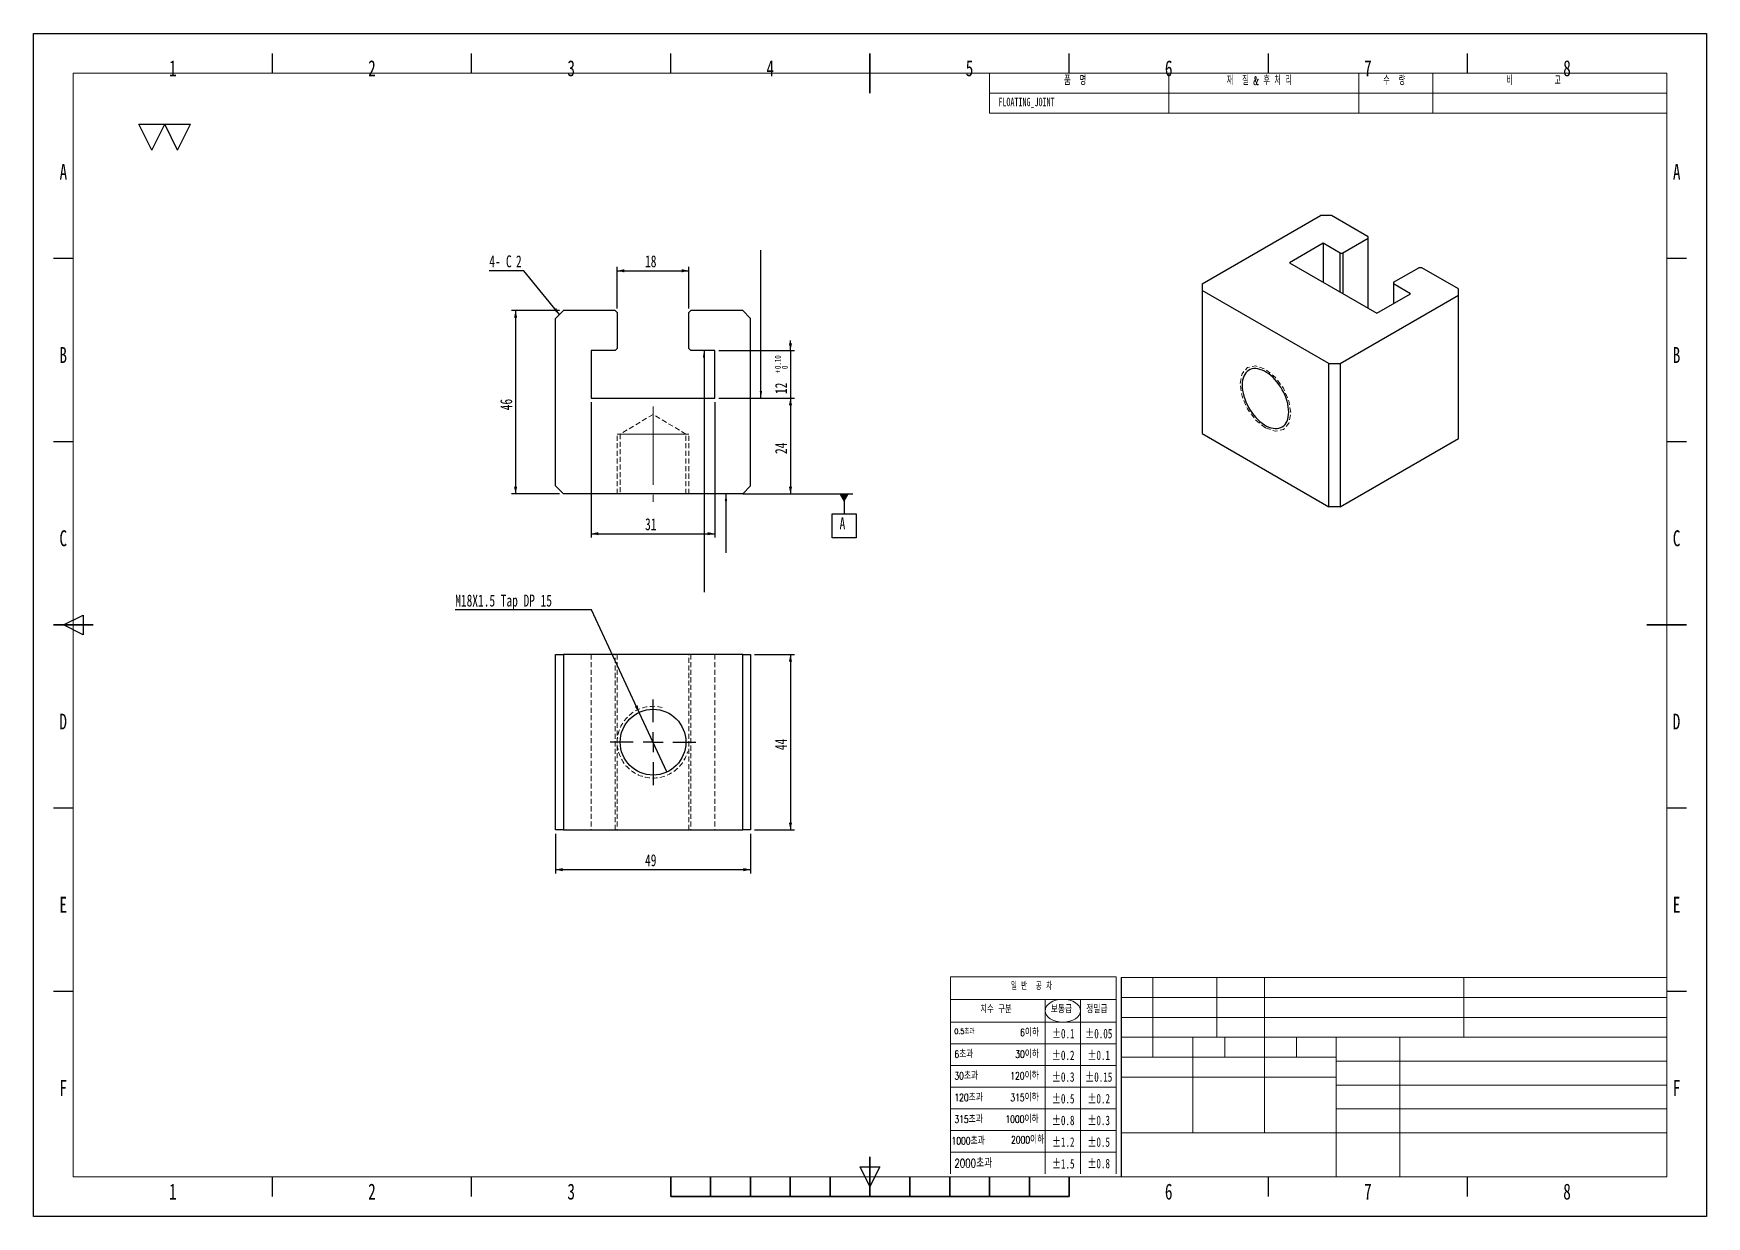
# Model space of a CAD drawing. Header units: millimetres. Extents: x 0 to 420, y 0 to 297.
import ezdxf
from ezdxf.enums import TextEntityAlignment as Align

# ---------------------------------------------------------------- set-up
doc = ezdxf.new("R2010")
doc.units = ezdxf.units.MM
for name, pattern in [('CENTER', [10.16, 6.35, -1.27, 1.27, -1.27]), ('CENTERX2', [20.32, 12.7, -2.54, 2.54, -2.54]), ('HIDDEN', [1.905, 1.27, -0.635])]:
    doc.linetypes.add(name, pattern=pattern)
for name, color, linetype in [('CEN', 6, 'CENTER'), ('DIM', 102, 'Continuous'), ('숨은선', 2, 'HIDDEN'), ('외형', 7, 'Continuous'), ('외형선', 7, 'Continuous'), ('일반', 7, 'Continuous'), ('치수선', 7, 'Continuous')]:
    doc.layers.add(name, color=color, linetype=linetype)
doc.styles.add('SLDTEXTSTYLE0', font='TXT', dxfattribs={"width": 0.633555})
doc.styles.add('SLDTEXTSTYLE1', font='TXT', dxfattribs={"width": 0.75, "bigfont": 'bigfont'})
doc.styles.add('SLDTEXTSTYLE14', font='TXT', dxfattribs={"width": 0.533333, "bigfont": 'bigfont'})
doc.styles.add('SLDTEXTSTYLE15', font='TXT', dxfattribs={"width": 0.6, "bigfont": 'bigfont'})
doc.styles.add('SLDTEXTSTYLE2', font='TXT', dxfattribs={"width": 0.625, "bigfont": 'bigfont'})
doc.styles.add('SLDTEXTSTYLE3', font='TXT', dxfattribs={"width": 0.7, "bigfont": 'bigfont'})
doc.styles.add('SLDTEXTSTYLE4', font='TXT', dxfattribs={"width": 0.7})
doc.dimstyles.new('SLDDIMSTYLE0', dxfattribs={"dimtxt": 3, "dimasz": 1.8, "dimexe": 0, "dimexo": 0.0625, "dimgap": 0.75, "dimtad": 0, "dimtih": 1, "dimtoh": 1, "dimdec": 6, "dimrnd": 1e-09, "dimzin": 12, "dimdsep": 46, "dimtxsty": 'SLDTEXTSTYLE4', "dimblk1": 'NONE', "dimsah": 1, "dimcen": 0, "dimadec": 0, "dimazin": 3, "dimtfac": 1, "dimtmove": 0, "dimatfit": 3, "dimldrblk": 'NONE', "dimfxl": 1, "dimfrac": 2, "dimtolj": 1, "dimtzin": 12, "dimarcsym": 0})
doc.dimstyles.new('SLDDIMSTYLE1', dxfattribs={"dimtxt": 3, "dimasz": 1.8, "dimexe": 0, "dimexo": 0.0625, "dimgap": 0.75, "dimtad": 3, "dimrnd": 1e-09, "dimzin": 12, "dimdsep": 46, "dimtxsty": 'SLDTEXTSTYLE4', "dimsah": 1, "dimcen": 0.09, "dimadec": 0, "dimazin": 3, "dimtfac": 1, "dimtofl": 0, "dimtmove": 0, "dimatfit": 3, "dimfxl": 1, "dimfrac": 2, "dimtolj": 1, "dimtzin": 12, "dimarcsym": 0})
doc.dimstyles.new('SLDDIMSTYLE2', dxfattribs={"dimtxt": 3, "dimasz": 1.8, "dimexe": 0, "dimexo": 0.0625, "dimgap": 0.75, "dimtad": 3, "dimrnd": 1e-09, "dimzin": 12, "dimdsep": 46, "dimtxsty": 'SLDTEXTSTYLE4', "dimsah": 1, "dimcen": 0.09, "dimadec": 0, "dimazin": 3, "dimtol": 1, "dimtp": 0.1, "dimtfac": 1, "dimtmove": 0, "dimatfit": 0, "dimfxl": 1, "dimfrac": 2, "dimtolj": 1, "dimtzin": 0, "dimarcsym": 0})
doc.dimstyles.new('SLDDIMSTYLE4', dxfattribs={"dimtxt": 0.18, "dimasz": 1.8, "dimexe": 0, "dimexo": 0.0625, "dimgap": 0, "dimtad": 0, "dimtih": 1, "dimtoh": 1, "dimdec": 0, "dimrnd": 1e-09, "dimzin": 0, "dimdsep": 46, "dimtxsty": 'Standard', "dimsah": 1, "dimcen": 0.09, "dimadec": 0, "dimazin": 0, "dimtfac": 1.8, "dimtdec": 0, "dimtofl": 0, "dimtmove": 0, "dimatfit": 3, "dimfxl": 1, "dimfrac": 2, "dimtolj": 1, "dimtzin": 0, "dimarcsym": 0})

# ---------------------------------------------------------------- blocks, each defined once
blk = doc.blocks.new('블록15')
at = {"color": 7, "linetype": 'Continuous', "lineweight": 18}
for p, q in [((0, 277), (0, 272)), ((45, 277), (45, 272)), ((92.68, 277), (92.68, 272)), ((111.27, 277), (111.27, 272)), ((0, 272), (170, 272)), ((0, 272), (0, 267)), ((45, 272), (45, 267)), ((92.68, 272), (92.68, 267)), ((111.27, 272), (111.27, 267)), ((0, 267), (170, 267)), ((33, 50), (170, 50)), ((41, 50), (41, 30)), ((57, 50), (57, 35)), ((69, 50), (69, 11)), ((119, 50), (119, 35)), ((33, 45), (170, 45)), ((33, 40), (170, 40)), ((33, 35), (170, 35)), ((51, 35), (51, 11)), ((59, 35), (59, 30)), ((77, 35), (77, 30)), ((87, 35), (87, 0)), ((103, 35), (103, 0)), ((33, 30), (87, 30)), ((87, 29), (170, 29)), ((33, 25), (87, 25)), ((87, 23), (170, 23)), ((87, 17), (170, 17)), ((33, 11), (170, 11))]:
    blk.add_line(p, q, dxfattribs=at)
at = {"layer": '외형'}
blk.add_line((33, 50), (33, 0), dxfattribs=at)
at = {"layer": '외형', "color": 7, "style": 'SLDTEXTSTYLE0', "width": 0.633555}
blk.add_attdef('AUTOATTR10', text='', height=2.12, dxfattribs=at).set_placement((105.37, 24.52), align=Align.BOTTOM_LEFT)
blk = doc.blocks.new('블록7')
at = {"color": 7, "linetype": 'Continuous', "lineweight": 18}
for p, q in [((10, 297), (0, 297)), ((0, 297), (0, 287)), ((420, 297), (410, 297)), ((420, 287), (420, 297)), ((0, 0), (0, 10)), ((420, 0), (420, 10)), ((0, 0), (10, 0)), ((420, 0), (410, 0))]:
    blk.add_line(p, q, dxfattribs=at)
at = {"color": 1, "linetype": 'Continuous', "lineweight": 25}
for p, q in [((0, 297), (420, 297)), ((0, 0), (0, 297)), ((420, 297), (420, 0)), ((60, 287), (60, 292)), ((110, 287), (110, 292)), ((160, 287), (160, 292)), ((260, 287), (260, 292)), ((310, 287), (310, 292)), ((360, 287), (360, 292)), ((10, 240.5), (5, 240.5)), ((415, 240.5), (410, 240.5)), ((10, 194.5), (5, 194.5)), ((415, 194.5), (410, 194.5)), ((7.5, 148.5), (12.5, 151)), ((12.5, 146), (7.5, 148.5)), ((12.5, 151), (12.5, 146)), ((10, 102.5), (5, 102.5)), ((415, 102.5), (410, 102.5)), ((10, 56.5), (5, 56.5)), ((415, 56.5), (410, 56.5)), ((60, 5), (60, 10)), ((110, 5), (110, 10)), ((210, 7.5), (207.5, 12.5)), ((207.5, 12.5), (212.5, 12.5)), ((212.5, 12.5), (210, 7.5)), ((310, 5), (310, 10)), ((360, 5), (360, 10)), ((420, 0), (0, 0))]:
    blk.add_line(p, q, dxfattribs=at)
at = {"color": 2, "linetype": 'Continuous', "lineweight": 35}
for p, q in [((210, 282), (210, 292)), ((5, 148.5), (15, 148.5)), ((405, 148.5), (415, 148.5)), ((210, 5), (210, 15)), ((160, 5), (160, 10)), ((170, 5), (170, 10)), ((180, 5), (180, 10)), ((190, 5), (190, 10)), ((200, 5), (200, 10)), ((220, 5), (220, 10)), ((230, 5), (230, 10)), ((240, 5), (240, 10)), ((250, 5), (250, 10)), ((260, 5), (260, 10)), ((160, 5), (260, 5))]:
    blk.add_line(p, q, dxfattribs=at)
at = {"color": 3, "linetype": 'Continuous', "lineweight": 18}
for p, q in [((410, 287), (10, 287)), ((10, 287), (10, 10)), ((410, 10), (410, 287)), ((10, 10), (410, 10))]:
    blk.add_line(p, q, dxfattribs=at)
at = {"layer": '치수선', "char_height": 4, "attachment_point": 2, "style": 'SLDTEXTSTYLE4'}
for s, insert in [('1', (35, 290.27)), ('2', (84.98, 290.27)), ('3', (134.98, 290.27)), ('4', (184.96, 290.27)), ('5', (234.98, 290.27)), ('6', (284.98, 290.27)), ('7', (334.98, 290.27)), ('8', (384.98, 290.27)), ('A', (7.51, 264.27)), ('A', (412.51, 264.27)), ('B', (7.46, 218.27)), ('B', (412.46, 218.27)), ('C', (7.48, 172.27)), ('C', (412.48, 172.27)), ('D', (7.46, 126.27)), ('D', (412.46, 126.27)), ('E', (7.48, 80.27)), ('E', (412.48, 80.27)), ('F', (7.48, 34.27)), ('F', (412.48, 34.27)), ('1', (35, 8.27)), ('2', (84.98, 8.27)), ('3', (134.98, 8.27)), ('6', (284.98, 8.27)), ('7', (334.98, 8.27)), ('8', (384.98, 8.27))]:
    blk.add_mtext(s, dxfattribs=dict(at, insert=insert))
blk = doc.blocks.new('블록3_1')
at = {"color": 7, "linetype": 'Continuous', "lineweight": 18}
for p, q in [((0, 49.5), (41.58, 49.5)), ((0, 49.5), (0, 0)), ((41.58, 49.5), (41.58, 0)), ((0, 43.81), (41.58, 43.81)), ((23.76, 43.81), (23.76, 0)), ((32.67, 43.81), (32.67, 0)), ((0, 38.12), (41.58, 38.12)), ((0, 32.67), (41.58, 32.67)), ((0, 27.23), (41.58, 27.23)), ((0, 21.78), (41.58, 21.78)), ((0, 16.33), (41.58, 16.33)), ((0, 10.89), (41.58, 10.89)), ((0, 5.44), (41.58, 5.44))]:
    blk.add_line(p, q, dxfattribs=at)
blk.add_ellipse((28.22, 40.96), major_axis=(-4.45, 0), ratio=0.638889, dxfattribs=at)
at = {"layer": '치수선'}
for s, insert, char_height, attachment_point, style in [('일 반  공 차', (20.35, 48.06), 1.852, 2, 'SLDTEXTSTYLE2'), ('치수 구분', (11.42, 42.24), 1.852, 2, 'SLDTEXTSTYLE3'), ('보통급', (27.86, 42.24), 1.852, 2, 'SLDTEXTSTYLE1'), ('정밀급', (36.77, 42.24), 1.852, 2, 'SLDTEXTSTYLE1'), ('0.5초과', (0.99, 36.45), 1.323, 1, 'SLDTEXTSTYLE1'), ('6이하', (22.26, 36.42), 1.852, 3, 'SLDTEXTSTYLE1'), ('±0.1', (28.31, 36.4), 2.381, 2, 'SLDTEXTSTYLE4'), ('±0.05', (37.23, 36.4), 2.381, 2, 'SLDTEXTSTYLE4'), ('6초과', (0.99, 30.98), 1.852, 1, 'SLDTEXTSTYLE1'), ('30이하', (22.23, 30.98), 1.852, 3, 'SLDTEXTSTYLE1'), ('±0.2', (28.3, 30.96), 2.381, 2, 'SLDTEXTSTYLE4'), ('±0.1', (37.22, 30.96), 2.381, 2, 'SLDTEXTSTYLE4'), ('30초과', (0.99, 25.53), 1.852, 1, 'SLDTEXTSTYLE1'), ('120이하', (22.19, 25.53), 1.852, 3, 'SLDTEXTSTYLE1'), ('±0.3', (28.3, 25.51), 2.381, 2, 'SLDTEXTSTYLE4'), ('±0.15', (37.23, 25.51), 2.381, 2, 'SLDTEXTSTYLE4'), ('120초과', (0.99, 20.09), 1.852, 1, 'SLDTEXTSTYLE1'), ('315이하', (22.19, 20.09), 1.852, 3, 'SLDTEXTSTYLE1'), ('±0.5', (28.3, 20.07), 2.381, 2, 'SLDTEXTSTYLE4'), ('±0.2', (37.21, 20.07), 2.381, 2, 'SLDTEXTSTYLE4'), ('315초과', (0.99, 14.64), 1.852, 1, 'SLDTEXTSTYLE1'), ('1000이하', (22.15, 14.64), 1.852, 3, 'SLDTEXTSTYLE1'), ('±0.8', (28.3, 14.62), 2.381, 2, 'SLDTEXTSTYLE4'), ('±0.3', (37.21, 14.62), 2.381, 2, 'SLDTEXTSTYLE4'), ('1000초과', (0.28, 9.2), 1.852, 1, 'SLDTEXTSTYLE1'), ('2000이하', (23.56, 9.5), 1.852, 3, 'SLDTEXTSTYLE1'), ('±1.2', (28.31, 9.18), 2.381, 2, 'SLDTEXTSTYLE4'), ('±0.5', (37.21, 9.18), 2.381, 2, 'SLDTEXTSTYLE4'), ('2000초과', (0.99, 3.74), 2.117, 1, 'SLDTEXTSTYLE1'), ('±1.5', (28.31, 3.73), 2.381, 2, 'SLDTEXTSTYLE4'), ('±0.8', (37.21, 3.79), 2.381, 2, 'SLDTEXTSTYLE4')]:
    blk.add_mtext(s, dxfattribs=dict(at, insert=insert, char_height=char_height, attachment_point=attachment_point, style=style))
blk = doc.blocks.new('SW_SFSYMBOL_0')
at = {"layer": '일반', "color": 0}
for p, q in [((-6.5, 0), (-9.75, 6.5)), ((-9.75, 6.5), (-3.25, 6.5)), ((-6.5, 0), (-3.25, 6.5)), ((0, 0), (-3.25, 6.5)), ((-3.25, 6.5), (3.25, 6.5)), ((0, 0), (3.25, 6.5))]:
    blk.add_line(p, q, dxfattribs=at)
blk = doc.blocks.new('_D')
at = {"layer": 'DIM'}
for p, q in [((140, 152.41), (105.82, 152.41)), ((151.99, 126.7), (140, 152.41)), ((158.96, 111.75), (151.99, 126.7))]:
    blk.add_line(p, q, dxfattribs=at)
blk.add_solid([(151.99, 126.7), (151.59, 128.5), (150.86, 128.16)], dxfattribs=at)
at = {"layer": 'DIM', "insert": (105.82, 156.28), "char_height": 3, "attachment_point": 1, "style": 'SLDTEXTSTYLE4'}
blk.add_mtext('M18X1.5 Tap DP 15', dxfattribs=at)
blk = doc.blocks.new('_NONE')
blk = doc.blocks.new('_D_1')
at = {"layer": 'DIM'}
for p, q in [((180.97, 141.23), (190.97, 141.23)), ((189.97, 141.23), (189.97, 97.23)), ((180.97, 97.23), (190.97, 97.23))]:
    blk.add_line(p, q, dxfattribs=at)
for points in [[(189.97, 141.23), (189.57, 139.43), (190.37, 139.43)], [(189.97, 97.23), (190.37, 99.03), (189.57, 99.03)]]:
    blk.add_solid(points, dxfattribs=at)
at = {"layer": 'DIM', "insert": (186.11, 117.22), "char_height": 3, "attachment_point": 1, "rotation": 90, "style": 'SLDTEXTSTYLE4'}
blk.add_mtext('44', dxfattribs=at)
blk = doc.blocks.new('_D_2')
at = {"layer": 'DIM'}
for p, q in [((130.97, 96.23), (130.97, 86.23)), ((179.97, 96.23), (179.97, 86.23)), ((130.97, 87.23), (179.97, 87.23))]:
    blk.add_line(p, q, dxfattribs=at)
for points in [[(130.97, 87.23), (132.77, 86.83), (132.77, 87.63)], [(179.97, 87.23), (178.17, 87.63), (178.17, 86.83)]]:
    blk.add_solid(points, dxfattribs=at)
at = {"layer": 'DIM', "insert": (153.47, 91.09), "char_height": 3, "attachment_point": 1, "style": 'SLDTEXTSTYLE4'}
blk.add_mtext('49', dxfattribs=at)
blk = doc.blocks.new('SW_CENTERMARKSYMBOL_0')
at = {"layer": 'CEN', "color": 0}
for p, q in [((0, 5), (0, 10.75)), ((-5, 0), (-10.75, 0)), ((0, 0), (-2.5, 0)), ((0, 0), (0, 2.5)), ((0, 0), (0, -2.5)), ((0, 0), (2.5, 0)), ((5, 0), (10.75, 0)), ((0, -5), (0, -10.75))]:
    blk.add_line(p, q, dxfattribs=at)
blk = doc.blocks.new('_D_3')
at = {"layer": 'DIM'}
for p, q in [((146.47, 228.07), (146.47, 238.57)), ((146.47, 237.57), (164.47, 237.57)), ((164.47, 228.07), (164.47, 238.57))]:
    blk.add_line(p, q, dxfattribs=at)
for points in [[(146.47, 237.57), (148.27, 237.17), (148.27, 237.97)], [(164.47, 237.57), (162.67, 237.97), (162.67, 237.17)]]:
    blk.add_solid(points, dxfattribs=at)
at = {"layer": 'DIM', "insert": (153.47, 241.44), "char_height": 3, "attachment_point": 1, "style": 'SLDTEXTSTYLE4'}
blk.add_mtext('18', dxfattribs=at)
blk = doc.blocks.new('_D_4')
at = {"layer": 'DIM'}
for p, q in [((131.97, 227.57), (119.97, 227.57)), ((120.97, 227.57), (120.97, 181.57)), ((131.97, 181.57), (119.97, 181.57))]:
    blk.add_line(p, q, dxfattribs=at)
for points in [[(120.97, 227.57), (120.57, 225.77), (121.37, 225.77)], [(120.97, 181.57), (121.37, 183.37), (120.57, 183.37)]]:
    blk.add_solid(points, dxfattribs=at)
at = {"layer": 'DIM', "insert": (117.11, 202.56), "char_height": 3, "attachment_point": 1, "rotation": 90, "style": 'SLDTEXTSTYLE4'}
blk.add_mtext('46', dxfattribs=at)
blk = doc.blocks.new('_D_5')
at = {"layer": 'DIM'}
for p, q in [((139.97, 204.57), (139.97, 170.57)), ((170.97, 204.57), (170.97, 170.57)), ((139.97, 171.57), (170.97, 171.57))]:
    blk.add_line(p, q, dxfattribs=at)
for points in [[(139.97, 171.57), (141.77, 171.17), (141.77, 171.97)], [(170.97, 171.57), (169.17, 171.97), (169.17, 171.17)]]:
    blk.add_solid(points, dxfattribs=at)
at = {"layer": 'DIM', "insert": (153.47, 175.44), "char_height": 3, "attachment_point": 1, "style": 'SLDTEXTSTYLE4'}
blk.add_mtext('31', dxfattribs=at)
blk = doc.blocks.new('_D_6')
at = {"layer": 'DIM'}
for p, q in [((189.97, 217.57), (189.97, 220.07)), ((171.97, 217.57), (190.97, 217.57)), ((189.97, 217.57), (189.97, 205.57)), ((171.97, 205.57), (190.97, 205.57)), ((189.97, 205.57), (189.97, 203.07))]:
    blk.add_line(p, q, dxfattribs=at)
for points in [[(189.97, 217.57), (190.37, 219.37), (189.57, 219.37)], [(189.97, 205.57), (189.57, 203.77), (190.37, 203.77)]]:
    blk.add_solid(points, dxfattribs=at)
at = {"layer": 'DIM', "attachment_point": 1, "rotation": 90, "style": 'SLDTEXTSTYLE4'}
for s, insert, char_height in [('0.10', (186.04, 212.91), 1.5), ('+', (186.04, 211.81), 1.5), ('0', (187.79, 212.91), 1.5), ('12', (186.11, 206.63), 3)]:
    blk.add_mtext(s, dxfattribs=dict(at, insert=insert, char_height=char_height))
blk = doc.blocks.new('_D_7')
at = {"layer": 'DIM'}
for p, q in [((171.97, 205.57), (190.97, 205.57)), ((189.97, 205.57), (189.97, 181.57)), ((178.97, 181.57), (190.97, 181.57))]:
    blk.add_line(p, q, dxfattribs=at)
for points in [[(189.97, 205.57), (189.57, 203.77), (190.37, 203.77)], [(189.97, 181.57), (190.37, 183.37), (189.57, 183.37)]]:
    blk.add_solid(points, dxfattribs=at)
at = {"layer": 'DIM', "insert": (186.11, 191.56), "char_height": 3, "attachment_point": 1, "rotation": 90, "style": 'SLDTEXTSTYLE4'}
blk.add_mtext('24', dxfattribs=at)
blk = doc.blocks.new('SW_CHAMFER_DIMENSION_0')
at = {"layer": 'DIM', "color": 0}
for p, q in [((8.71, 0), (0, 0)), ((17.61, -11), (8.71, 0))]:
    blk.add_line(p, q, dxfattribs=at)
blk.add_solid([(17.61, -11), (16.79, -9.35), (16.17, -9.85)], dxfattribs=at)
at = {"layer": 'DIM', "color": 0, "char_height": 3, "attachment_point": 1, "style": 'SLDTEXTSTYLE4'}
for s, insert in [('4-', (0, 3.87)), ('C', (4.19, 3.87)), ('2', (6.7, 3.87))]:
    blk.add_mtext(s, dxfattribs=dict(at, insert=insert))
blk = doc.blocks.new('SW_DATUMTAG_0')
at = {"layer": '일반', "color": 0}
for p, q in [((-24.32, 9.79), (3.33, 9.79)), ((1.13, 9.79), (1.13, 4.75)), ((-1.87, -1.25), (-1.87, 4.75)), ((-1.87, 4.75), (4.13, 4.75)), ((4.13, 4.75), (4.13, -1.25)), ((4.13, -1.25), (-1.87, -1.25))]:
    blk.add_line(p, q, dxfattribs=at)
blk.add_solid([(2.33, 9.79), (-0.07, 9.79), (1.13, 7.69)], dxfattribs=at)
at = {"layer": '일반', "color": 0, "insert": (0, 3.87), "char_height": 3, "attachment_point": 1, "style": 'SLDTEXTSTYLE4'}
blk.add_mtext('A', dxfattribs=at)

msp = doc.modelspace()

# ---------------------------------------------------------------- linework, layer by layer
at = {"layer": 'CEN', "linetype": 'CENTERX2', "lineweight": 18}
for q in [(155.4735584, 203.5252049), (155.4735584, 179.5681048)]:
    msp.add_line((155.4735584, 196.5681048), q, dxfattribs=at)
at = {"layer": '숨은선', "linetype": 'HIDDEN', "lineweight": 18}
for p, q in [((155.4735584, 201.5252048), (147.2235585, 196.5681044)), ((163.7235584, 196.5681044), (155.4735584, 201.5252048)), ((146.4735584, 181.5681048), (146.4735584, 196.5681048)), ((164.4735584, 196.5681048), (146.4735584, 196.5681048)), ((163.7235584, 196.5681044), (147.2235585, 196.5681044)), ((147.2235585, 196.5681044), (147.2235585, 181.5681047)), ((163.7235584, 181.5681047), (163.7235584, 196.5681044)), ((164.4735584, 181.5681048), (164.4735584, 196.5681048)), ((139.9735587, 141.225267), (139.9735587, 97.2252673)), ((145.9735587, 97.2252673), (145.9735587, 141.225267)), ((146.4735588, 141.225267), (146.4735588, 97.2252673)), ((164.473558, 97.2252673), (164.473558, 141.225267)), ((164.9735581, 141.225267), (164.9735581, 97.2252673)), ((170.9735582, 141.225267), (170.9735582, 97.2252673))]:
    msp.add_line(p, q, dxfattribs=at)
at = {"layer": '숨은선', "linetype": 'HIDDEN', "lineweight": 18, "flags": 128}
msp.add_lwpolyline([(309.2082464, 198.1351051), (306.7728639, 200.1004207), (304.7082464, 202.8853332), (303.328713, 206.065865), (302.8442853, 209.1578089), (303.328713, 211.6904445), (304.7082464, 213.278201), (306.7728639, 213.6793568), (309.2082464, 212.8328397), (311.6436288, 210.8675241), (313.7082464, 208.0826116), (315.0877797, 204.9020798), (315.5722074, 201.8101359), (315.0877797, 199.2775003), (313.7082464, 197.6897438), (311.6436288, 197.2885879), (309.2082464, 198.1351051)], dxfattribs=at)
at = {"layer": '숨은선', "linetype": 'HIDDEN', "lineweight": 18}
msp.add_arc((155.4735584, 119.2252671), 9, 75, 345, dxfattribs=at)
at = {"layer": '외형선'}
for p, q in [((293.2983444, 234.2652775), (322.9968289, 251.4098476)), ((325.8252551, 251.4098484), (322.9968289, 251.4098476)), ((335.0176441, 246.1031951), (325.8252551, 251.4098484)), ((323.7039358, 244.470379), (315.2186542, 239.5719303)), ((327.9465765, 242.0211547), (323.7039358, 244.470379)), ((323.7039358, 244.470379), (323.7039358, 234.6734816)), ((335.0176448, 245.6949914), (328.6536834, 242.0211547)), ((335.0176448, 245.6949914), (335.0176441, 246.1031951)), ((335.0176448, 228.1422171), (335.0176448, 245.6949914)), ((315.2186542, 239.5719303), (337.1389641, 226.9176048)), ((327.9465765, 242.0211547), (328.6536834, 242.0211547)), ((327.9465765, 232.2242573), (327.9465765, 242.0211547)), ((328.6536834, 242.0211547), (328.6536834, 231.8160537)), ((341.3816049, 234.673482), (347.7455663, 238.3473187)), ((348.4526725, 238.3473183), (347.7455663, 238.3473187)), ((357.6450615, 233.0406651), (348.4526725, 238.3473183)), ((293.2983444, 234.2652775), (293.2983431, 232.6324618)), ((325.1181495, 214.2632785), (293.2983431, 232.6324618)), ((293.2983431, 232.6324618), (293.2983431, 196.7046662)), ((327.9465758, 214.2632793), (357.6450602, 231.4078494)), ((337.1389641, 226.9176048), (345.6242456, 231.8160535)), ((341.3816049, 234.673482), (341.3816049, 234.2652779)), ((345.6242456, 231.8160535), (341.3816049, 234.2652779)), ((341.3816049, 234.2652779), (341.3816049, 229.3668292)), ((357.6450602, 231.4078494), (357.6450615, 233.0406651)), ((357.6450602, 195.4800539), (357.6450602, 231.4078494)), ((132.9735575, 227.5681048), (130.9735591, 225.5681045)), ((145.9735587, 227.5681048), (132.9735575, 227.5681048)), ((146.4735588, 227.0681057), (145.9735587, 227.5681048)), ((146.4735588, 227.0681057), (146.4735588, 218.0681051)), ((164.9735581, 227.5681048), (164.473558, 227.0681057)), ((164.473558, 218.0681051), (164.473558, 227.0681057)), ((177.9735593, 227.5681048), (164.9735581, 227.5681048)), ((179.9735578, 225.5681045), (177.9735593, 227.5681048)), ((130.9735591, 183.568105), (130.9735591, 225.5681045)), ((179.9735578, 183.568105), (179.9735578, 225.5681045)), ((145.9735587, 217.568105), (139.9735587, 217.568105)), ((139.9735587, 217.568105), (139.9735587, 205.5681048)), ((145.9735587, 217.568105), (146.4735588, 218.0681051)), ((164.473558, 218.0681051), (164.9735581, 217.568105)), ((170.9735582, 217.568105), (164.9735581, 217.568105)), ((170.9735582, 205.5681048), (170.9735582, 217.568105)), ((325.1181495, 214.2632785), (327.9465758, 214.2632793)), ((325.1181495, 178.335483), (325.1181495, 214.2632785)), ((327.9465758, 214.2632793), (327.9465758, 178.3354837)), ((139.9735587, 205.5681048), (170.9735582, 205.5681048)), ((293.2983431, 196.7046662), (325.1181495, 178.335483)), ((327.9465758, 178.3354837), (357.6450602, 195.4800539)), ((130.9735591, 183.568105), (132.9735575, 181.5681047)), ((177.9735593, 181.5681047), (132.9735575, 181.5681047)), ((177.9735593, 181.5681047), (179.9735578, 183.568105)), ((327.9465758, 178.3354837), (325.1181495, 178.335483)), ((130.9735591, 97.2252673), (130.9735591, 141.225267)), ((130.9735591, 141.225267), (132.9735575, 141.225267)), ((132.9735575, 141.225267), (132.9735575, 97.2252673)), ((177.9735593, 141.225267), (132.9735575, 141.225267)), ((177.9735593, 97.2252673), (177.9735593, 141.225267)), ((177.9735593, 141.225267), (179.9735578, 141.225267)), ((179.9735578, 141.225267), (179.9735578, 97.2252673)), ((132.9735575, 97.2252673), (130.9735591, 97.2252673)), ((132.9735575, 97.2252673), (177.9735593, 97.2252673)), ((179.9735578, 97.2252673), (177.9735593, 97.2252673))]:
    msp.add_line(p, q, dxfattribs=at)
at = {"layer": '외형선', "flags": 128}
msp.add_lwpolyline([(315.0418773, 202.1162889), (315.0154624, 202.7718793), (314.9364561, 203.452031), (314.8055744, 204.1505843), (314.6240021, 204.861213), (314.3933844, 205.5774812), (314.1158089, 206.292903), (313.7937899, 207.0009987), (313.4302437, 207.6953558), (313.028462, 208.3696869), (312.5920844, 209.0178838), (312.1250618, 209.6340776), (311.6316243, 210.2126873), (311.1162401, 210.7484729), (310.5835769, 211.2365819), (310.0384586, 211.6725956), (309.4858217, 212.0525635), (308.930671, 212.3730451), (308.3780341, 212.6311382), (307.8329157, 212.8245049), (307.3002526, 212.9513956), (306.7848684, 213.0106599), (306.2914309, 213.0017611), (305.8244082, 212.9247801), (305.3880306, 212.7804141), (304.986249, 212.5699702), (304.6227028, 212.2953546), (304.3006838, 211.9590542), (304.0231082, 211.5641142), (303.7924906, 211.1141115), (303.6109183, 210.6131216), (303.4800365, 210.0656812), (303.4010303, 209.4767482), (303.3746154, 208.8516558), (303.4010303, 208.1960654), (303.4800365, 207.5159138), (303.6109183, 206.8173605), (303.7924906, 206.1067318), (304.0231082, 205.3904635), (304.3006838, 204.6750417), (304.6227028, 203.966946), (304.986249, 203.2725889), (305.3880306, 202.5982578), (305.8244082, 201.950061), (306.2914309, 201.3338671), (306.7848684, 200.7552574), (307.3002526, 200.2194719), (307.8329157, 199.7313628), (308.3780341, 199.2953492), (308.930671, 198.9153813), (309.4858217, 198.5948996), (310.0384586, 198.3368065), (310.5835769, 198.1434399), (311.1162401, 198.0165492), (311.6316243, 197.9572848), (312.1250618, 197.9661837), (312.5920844, 198.0431647), (313.028462, 198.1875306), (313.4302437, 198.3979745), (313.7937899, 198.6725901), (314.1158089, 199.0088906), (314.3933844, 199.4038305), (314.6240021, 199.8538333), (314.8055744, 200.3548231), (314.9364561, 200.9022635), (315.0154624, 201.4911965), (315.0418773, 202.1162889)], dxfattribs=at)
at = {"layer": '외형선'}
msp.add_circle((155.4735584, 119.2252671), 8.25, dxfattribs=at)

# ---------------------------------------------------------------- block references
at = {"color": 7, "linetype": 'Continuous'}
for name, p in [('블록7', (-0.0643213, 0.1434572)), ('블록15', (239.9708298, 10.1434572)), ('블록3_1', (230.1309336, 10.853725))]:
    msp.add_blockref(name, p, dxfattribs=at)
at = {"layer": 'CEN'}
msp.add_blockref('SW_CENTERMARKSYMBOL_0', (155.4735584, 119.2252671), dxfattribs=at)
at = {"layer": 'DIM'}
msp.add_blockref('SW_CHAMFER_DIMENSION_0', (114.3610583, 237.5681048), dxfattribs=at)
at = {"layer": '일반'}
for name, p in [('SW_SFSYMBOL_0', (36.1329257, 267.8364129)), ('SW_DATUMTAG_0', (202.2958686, 171.7819265))]:
    msp.add_blockref(name, p, dxfattribs=at)

# ---------------------------------------------------------------- texts
at = {"layer": '외형', "insert": (242.166883, 281.006794), "char_height": 2.116666667, "attachment_point": 1, "style": 'SLDTEXTSTYLE4'}
msp.add_mtext('FLOATING_JOINT', dxfattribs=at)
at = {"layer": '치수선', "attachment_point": 2}
for s, insert, char_height, style in [('품  명', (261.428595, 286.3486628), 2.11666667, 'SLDTEXTSTYLE15'), ('재  질 & 후 처 리', (307.6691874, 286.3486628), 2.116666667, 'SLDTEXTSTYLE15'), ('수  량', (341.5542557, 286.3486628), 2.11666667, 'SLDTEXTSTYLE15'), ('비          고', (376.5343119, 286.3486628), 2.116666667, 'SLDTEXTSTYLE14')]:
    msp.add_mtext(s, dxfattribs=dict(at, insert=insert, char_height=char_height, style=style))

# ---------------------------------------------------------------- dimensions: what is measured, and where the dimension line sits
at = {"layer": 'DIM'}
for base, p1, p2, picture, middle in [((164.4735584, 237.5681048), (146.4735584, 227.0681048), (164.4735584, 227.0681048), '_D_3', (155.4735584, 237.5681048)), ((170.9735584, 171.5681048), (139.9735584, 205.5681048), (170.9735584, 205.5681048), '_D_5', (155.4735584, 171.5681048)), ((179.9735584, 87.2252671), (130.9735584, 97.2252671), (179.9735584, 97.2252671), '_D_2', (155.4735584, 87.2252671))]:
    dim = msp.add_linear_dim(base=base, p1=p1, p2=p2, dimstyle='SLDDIMSTYLE1', dxfattribs=at)
    dim.commit()
    dim.dimension.update_dxf_attribs({"geometry": picture, "text_midpoint": middle, "dimtype": 160})
for base, p1, p2, dimstyle, picture, middle in [((120.9735584, 181.5681048), (132.9735584, 227.5681048), (132.9735584, 181.5681048), 'SLDDIMSTYLE1', '_D_4', (120.9735584, 204.5681048)), ((189.9735584, 205.5681048), (170.9735584, 217.5681048), (170.9735584, 205.5681048), 'SLDDIMSTYLE2', '_D_6', (189.9735584, 211.5681048)), ((189.9735584, 181.5681048), (170.9735584, 205.5681048), (177.9735584, 181.5681048), 'SLDDIMSTYLE1', '_D_7', (189.9735584, 193.5681048)), ((189.9735584, 97.2252671), (179.9735584, 141.2252671), (179.9735584, 97.2252671), 'SLDDIMSTYLE1', '_D_1', (189.9735584, 119.2252671))]:
    dim = msp.add_linear_dim(base=base, p1=p1, p2=p2, angle=90, dimstyle=dimstyle, dxfattribs=at)
    dim.commit()
    dim.dimension.update_dxf_attribs({"geometry": picture, "text_midpoint": middle, "dimtype": 160})
dim = msp.add_diameter_dim_2p(p1=(158.9605224, 111.7483973), p2=(151.9865944, 126.7021369), text='M18X1.5 Tap DP 15\\P', dimstyle='SLDDIMSTYLE0', override={"dimpost": '<>'}, dxfattribs=at)
dim.commit()
dim.dimension.update_dxf_attribs({"geometry": '_D', "text_midpoint": (122.1123816, 154.1613152), "dimtype": 163})

# ---------------------------------------------------------------- leaders
at = {"layer": '일반'}
for points in [[(182.5537417, 205.5681048), (182.5537417, 242.7791849)], [(168.264771, 217.5681048), (168.264771, 156.8568407)], [(173.7778512, 181.5681048), (173.7778512, 166.7247864)]]:
    msp.add_leader(points, dimstyle='SLDDIMSTYLE4', dxfattribs=at)

doc.saveas('drawing.dxf')
